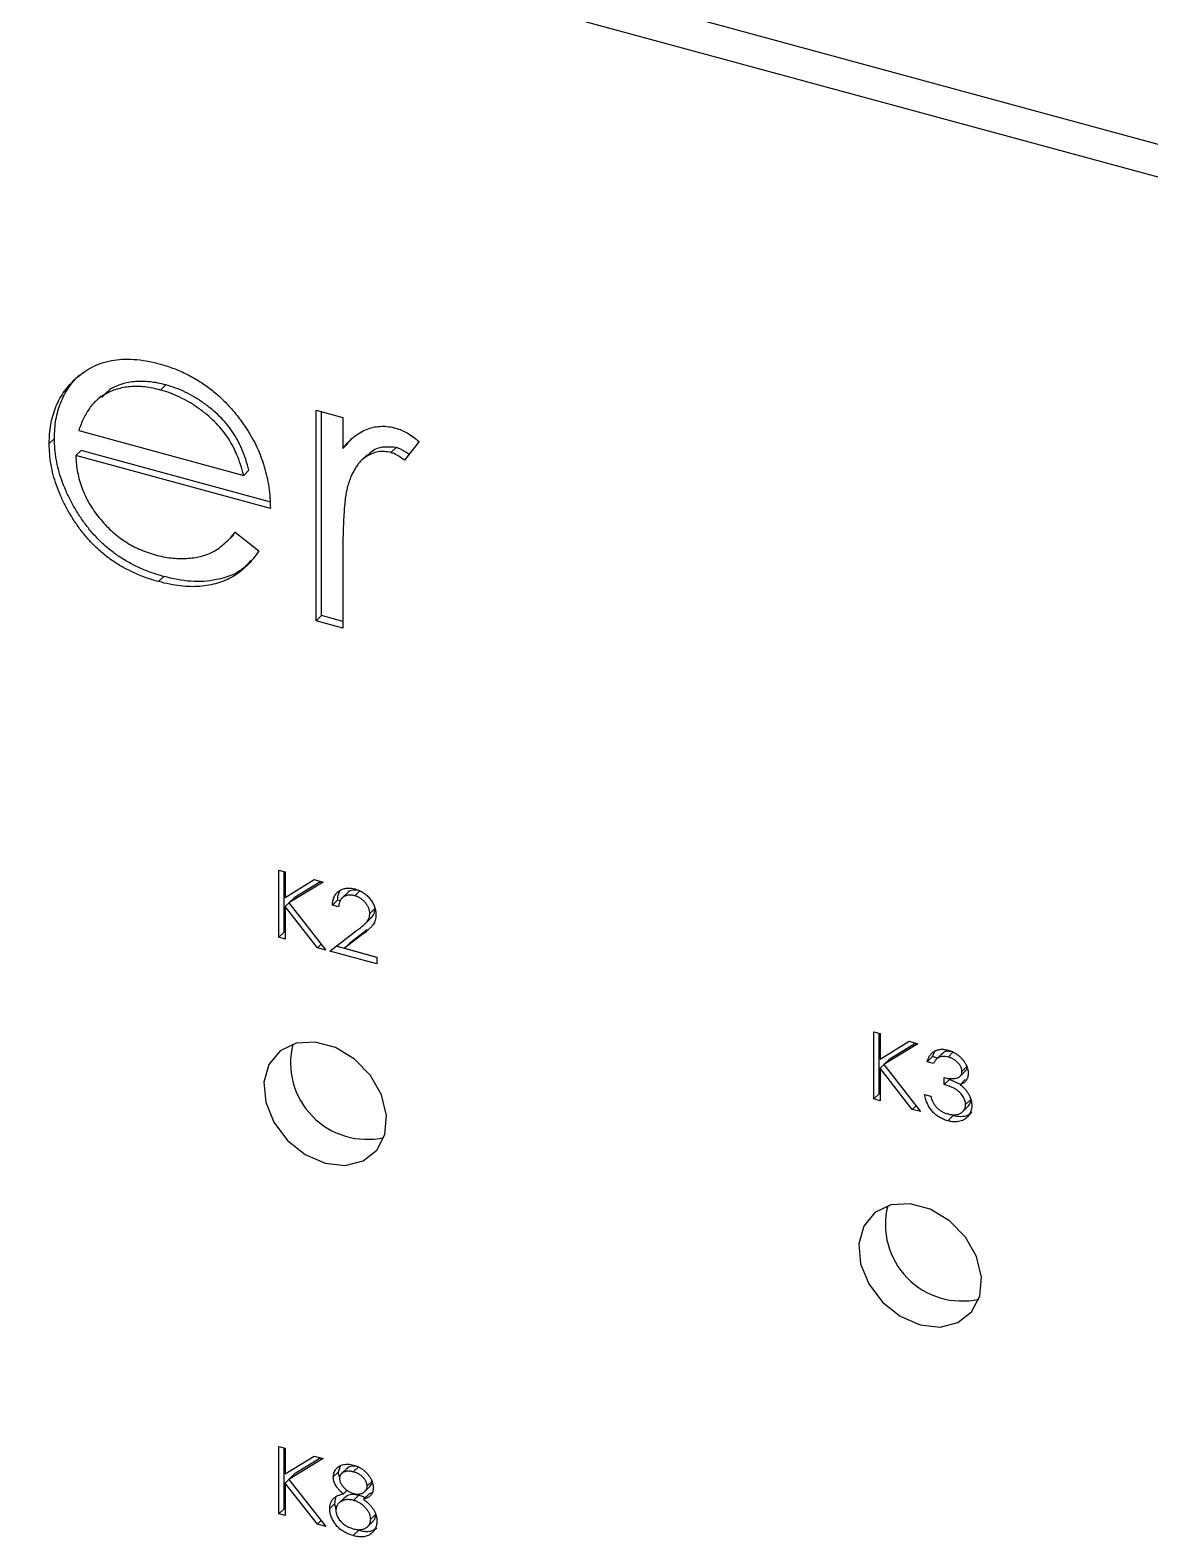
# Model space of a CAD drawing. Header units: millimetres. Extents: x 0 to 589, y 0 to 415.
# Drawn here: x 95.31 to 111.95, y 83.22 to 105.63 of the extents above; entities that cross this region are included whole.
import ezdxf

# ---------------------------------------------------------------- set-up
doc = ezdxf.new("R2010")
doc.units = ezdxf.units.MM

msp = doc.modelspace()

# ---------------------------------------------------------------- linework, layer by layer
at = {"color": 7, "linetype": 'Continuous', "lineweight": 25}
for p, q in [((175.258, 86.758), (49.965, 120.81)), ((174.869, 86.379), (49.576, 120.43)), ((96.362, 100.191), (96.265, 100.096)), ((96.489, 100.286), (96.369, 100.165)), ((96.489, 100.286), (96.412, 100.21)), ((97.322, 100.353), (97.244, 100.277)), ((99.557, 99.978), (99.954, 99.87)), ((99.557, 96.846), (99.557, 99.978)), ((99.635, 96.922), (99.635, 99.957)), ((99.954, 99.87), (99.954, 99.409)), ((95.666, 99.558), (95.589, 99.482)), ((96.027, 99.674), (98.48, 99.007)), ((100.032, 99.485), (99.954, 99.409)), ((101.088, 99.51), (100.87, 99.236)), ((96.063, 99.377), (95.985, 99.301)), ((98.877, 98.515), (95.985, 99.301)), ((98.864, 98.615), (96.063, 99.377)), ((100.316, 99.314), (100.219, 99.219)), ((100.745, 99.423), (100.667, 99.347)), ((98.558, 99.083), (98.48, 99.007)), ((98.313, 98.116), (98.356, 98.161)), ((98.354, 98.162), (98.707, 97.887)), ((98.229, 98.026), (98.327, 98.121)), ((99.954, 97.791), (99.954, 96.738)), ((97.292, 97.504), (97.214, 97.428)), ((99.635, 96.922), (99.557, 96.846)), ((99.954, 96.738), (99.557, 96.846)), ((99.954, 96.836), (99.635, 96.922)), ((99.005, 93.139), (99.098, 93.114)), ((99.005, 92.139), (99.005, 93.139)), ((99.083, 92.215), (99.083, 93.118)), ((99.098, 93.114), (99.098, 92.733)), ((99.098, 92.733), (99.528, 92.997)), ((99.528, 92.997), (99.66, 92.961)), ((99.66, 92.961), (99.153, 92.65)), ((99.628, 92.97), (99.231, 92.726)), ((100.033, 92.809), (99.935, 92.714)), ((100.209, 92.832), (100.131, 92.756)), ((99.176, 92.672), (99.098, 92.596)), ((99.098, 92.596), (99.098, 92.114)), ((99.576, 91.984), (99.098, 92.596)), ((99.231, 92.726), (99.153, 92.65)), ((99.153, 92.65), (99.7, 91.95)), ((99.176, 92.672), (99.176, 92.672)), ((99.877, 92.692), (99.799, 92.616)), ((99.892, 92.59), (99.799, 92.616)), ((99.918, 92.68), (99.877, 92.692)), ((100.432, 92.569), (100.355, 92.493)), ((100.28, 92.336), (100.377, 92.431)), ((99.083, 92.215), (99.005, 92.139)), ((99.098, 92.114), (99.005, 92.139)), ((99.098, 92.211), (99.083, 92.215)), ((99.759, 91.934), (100.159, 92.239)), ((100.238, 92.174), (99.98, 91.977)), ((100.316, 92.249), (100.058, 92.053)), ((100.316, 92.249), (100.238, 92.174)), ((99.632, 92.038), (99.576, 91.984)), ((99.7, 91.95), (99.576, 91.984)), ((100.46, 91.744), (99.759, 91.934)), ((100.46, 91.841), (99.853, 92.006)), ((100.058, 92.053), (99.98, 91.977)), ((99.98, 91.977), (100.46, 91.846)), ((100.46, 91.846), (100.46, 91.744)), ((107.849, 90.735), (107.942, 90.71)), ((107.849, 89.735), (107.849, 90.735)), ((107.927, 89.811), (107.927, 90.714)), ((107.942, 90.71), (107.942, 90.329)), ((107.942, 90.329), (108.372, 90.593)), ((108.504, 90.557), (107.997, 90.247)), ((108.472, 90.566), (108.075, 90.322)), ((108.372, 90.593), (108.504, 90.557)), ((108.075, 90.322), (107.997, 90.247)), ((108.721, 90.365), (108.643, 90.289)), ((108.721, 90.365), (108.756, 90.445)), ((108.797, 90.344), (108.721, 90.365)), ((108.871, 90.416), (108.773, 90.321)), ((109.029, 90.435), (108.952, 90.359)), ((108.02, 90.269), (107.942, 90.193)), ((107.942, 90.193), (107.942, 89.71)), ((108.421, 89.58), (107.942, 90.193)), ((107.997, 90.247), (108.544, 89.547)), ((108.02, 90.269), (108.02, 90.269)), ((108.736, 90.264), (108.643, 90.289)), ((109.121, 90.065), (109.218, 90.159)), ((109.237, 90.222), (109.159, 90.146)), ((108.895, 89.951), (108.895, 90.054)), ((108.972, 90.027), (108.895, 89.951)), ((109.135, 89.95), (108.972, 90.027)), ((109.209, 90.023), (109.131, 89.947)), ((107.927, 89.811), (107.849, 89.735)), ((107.942, 89.71), (107.849, 89.735)), ((107.942, 89.807), (107.927, 89.811)), ((108.476, 89.634), (108.421, 89.58)), ((108.604, 89.8), (108.696, 89.775)), ((109.161, 89.539), (109.258, 89.634)), ((109.29, 89.729), (109.212, 89.654)), ((108.544, 89.547), (108.421, 89.58)), ((109.025, 89.487), (108.948, 89.411)), ((99.005, 84.567), (99.098, 84.542)), ((99.005, 83.567), (99.005, 84.567)), ((99.083, 83.643), (99.083, 84.546)), ((99.098, 84.542), (99.098, 84.161)), ((99.098, 84.161), (99.528, 84.425)), ((99.66, 84.389), (99.153, 84.079)), ((99.628, 84.398), (99.231, 84.154)), ((99.528, 84.425), (99.66, 84.389)), ((99.89, 84.193), (99.917, 84.278)), ((100.022, 84.249), (99.924, 84.154)), ((100.187, 84.266), (100.109, 84.19)), ((99.176, 84.101), (99.098, 84.025)), ((99.098, 84.025), (99.098, 83.542)), ((99.576, 83.412), (99.098, 84.025)), ((99.231, 84.154), (99.153, 84.079)), ((99.153, 84.079), (99.7, 83.379)), ((99.176, 84.101), (99.176, 84.101)), ((99.89, 84.193), (99.812, 84.117)), ((100.393, 84.057), (100.315, 83.981)), ((99.983, 83.811), (99.885, 83.716)), ((100.017, 83.917), (99.963, 83.864)), ((100.193, 83.842), (100.115, 83.766)), ((100.339, 83.859), (100.261, 83.783)), ((100.27, 83.888), (100.367, 83.983)), ((100.396, 83.886), (100.339, 83.859)), ((99.083, 83.643), (99.005, 83.567)), ((99.098, 83.639), (99.083, 83.643)), ((99.837, 83.721), (99.759, 83.646)), ((99.855, 83.628), (99.837, 83.721)), ((99.098, 83.542), (99.005, 83.567)), ((99.632, 83.466), (99.576, 83.412)), ((99.7, 83.379), (99.576, 83.412)), ((100.315, 83.369), (100.412, 83.464)), ((100.446, 83.562), (100.368, 83.487)), ((100.186, 83.318), (100.108, 83.242))]:
    msp.add_line(p, q, dxfattribs=at)
at = {"color": 7, "linetype": 'Continuous', "lineweight": 25, "flags": 128}
for points in [[(99.693, 88.781), (99.99, 88.748), (100.255, 88.815), (100.458, 88.974), (100.579, 89.208), (100.604, 89.492), (100.53, 89.795), (100.366, 90.083), (100.128, 90.327), (99.844, 90.499), (99.543, 90.581), (99.258, 90.564), (99.021, 90.449), (98.856, 90.25), (98.782, 89.987), (98.807, 89.69), (98.928, 89.39), (99.132, 89.12), (99.396, 88.909), (99.693, 88.781)], [(108.537, 86.377), (108.834, 86.344), (109.099, 86.411), (109.302, 86.57), (109.423, 86.804), (109.448, 87.088), (109.374, 87.391), (109.21, 87.68), (108.972, 87.923), (108.688, 88.095), (108.387, 88.177), (108.102, 88.16), (107.865, 88.045), (107.7, 87.846), (107.627, 87.583), (107.651, 87.286), (107.772, 86.986), (107.976, 86.716), (108.241, 86.506), (108.537, 86.377)]]:
    msp.add_lwpolyline(points, dxfattribs=at)
at = {"color": 7, "linetype": 'Continuous', "lineweight": 25}
for centre in [(100.316, 90.274), (109.16, 87.87)]:
    msp.add_arc(centre, 1.139, 166, 282.6101, dxfattribs=at)
for points, knots in [([(95.961, 100.427), (96.001, 100.462), (96.08, 100.532), (96.213, 100.616), (96.357, 100.677), (96.511, 100.719), (96.676, 100.737), (96.849, 100.737), (97.033, 100.714), (97.159, 100.683), (97.224, 100.667)], [0, 0, 0, 0, 0.128835, 0.253589, 0.374643, 0.49534, 0.616325, 0.739759, 0.866842, 1, 1, 1, 1]), ([(97.224, 100.667), (97.29, 100.648), (97.42, 100.609), (97.61, 100.527), (97.789, 100.431), (97.958, 100.317), (98.117, 100.187), (98.265, 100.039), (98.403, 99.876), (98.484, 99.758), (98.525, 99.697)], [0, 0, 0, 0, 0.13204, 0.259033, 0.38188, 0.502258, 0.622752, 0.744743, 0.870109, 1, 1, 1, 1]), ([(95.589, 99.482), (95.59, 99.53), (95.593, 99.625), (95.609, 99.761), (95.639, 99.89), (95.68, 100.013), (95.732, 100.128), (95.796, 100.236), (95.872, 100.336), (95.931, 100.396), (95.961, 100.427)], [0, 0, 0, 0, 0.128045, 0.253768, 0.377428, 0.500551, 0.623296, 0.746578, 0.872348, 1, 1, 1, 1]), ([(95.666, 99.558), (95.668, 99.606), (95.67, 99.701), (95.687, 99.837), (95.717, 99.966), (95.757, 100.089), (95.81, 100.204), (95.874, 100.311), (95.95, 100.412), (96.009, 100.472), (96.038, 100.503)], [0, 0, 0, 0, 0.128045, 0.253768, 0.377428, 0.500551, 0.623296, 0.746578, 0.872348, 1, 1, 1, 1]), ([(97.322, 100.353), (97.282, 100.363), (97.204, 100.383), (97.089, 100.4), (96.978, 100.407), (96.871, 100.404), (96.769, 100.39), (96.67, 100.367), (96.577, 100.332), (96.519, 100.301), (96.489, 100.286)], [0, 0, 0, 0, 0.131092, 0.2591413, 0.3841618, 0.505992, 0.6290981, 0.7506691, 0.8740389, 1, 1, 1, 1]), ([(96.412, 100.21), (96.39, 100.197), (96.348, 100.171), (96.291, 100.122), (96.236, 100.068), (96.186, 100.004), (96.141, 99.932), (96.098, 99.854), (96.06, 99.767), (96.038, 99.706), (96.027, 99.674)], [0, 0, 0, 0, 0.109984, 0.22258, 0.3385, 0.458709, 0.585535, 0.717518, 0.854667, 1, 1, 1, 1]), ([(97.244, 100.277), (97.205, 100.287), (97.126, 100.307), (97.011, 100.324), (96.9, 100.331), (96.793, 100.329), (96.691, 100.314), (96.592, 100.291), (96.499, 100.256), (96.441, 100.225), (96.412, 100.21)], [0, 0, 0, 0, 0.131092, 0.2591413, 0.3841618, 0.505992, 0.6290981, 0.7506691, 0.8740389, 1, 1, 1, 1]), ([(98.48, 99.007), (98.465, 99.062), (98.437, 99.168), (98.379, 99.32), (98.313, 99.459), (98.235, 99.585), (98.147, 99.702), (98.045, 99.811), (97.931, 99.914), (97.805, 100.01), (97.672, 100.099), (97.532, 100.172), (97.389, 100.234), (97.293, 100.263), (97.244, 100.277)], [0, 0, 0, 0, 0.0962401, 0.1852313, 0.2675005, 0.3444004, 0.4195949, 0.4968906, 0.5766379, 0.6602679, 0.7453866, 0.8300403, 0.9144742, 1, 1, 1, 1]), ([(98.558, 99.083), (98.543, 99.138), (98.515, 99.244), (98.457, 99.396), (98.391, 99.535), (98.313, 99.66), (98.225, 99.778), (98.123, 99.887), (98.009, 99.99), (97.883, 100.086), (97.749, 100.175), (97.61, 100.248), (97.467, 100.31), (97.371, 100.339), (97.322, 100.353)], [0, 0, 0, 0, 0.0962401, 0.1852313, 0.2675005, 0.3444004, 0.4195949, 0.4968906, 0.5766379, 0.6602679, 0.7453866, 0.8300403, 0.9144742, 1, 1, 1, 1]), ([(99.954, 99.409), (99.983, 99.444), (100.039, 99.511), (100.132, 99.595), (100.228, 99.658), (100.326, 99.703), (100.428, 99.73), (100.53, 99.741), (100.636, 99.735), (100.707, 99.719), (100.742, 99.711)], [0, 0, 0, 0, 0.160059, 0.306112, 0.438367, 0.560541, 0.675317, 0.786114, 0.892842, 1, 1, 1, 1]), ([(100.742, 99.711), (100.77, 99.702), (100.827, 99.684), (100.913, 99.639), (101.001, 99.582), (101.058, 99.534), (101.088, 99.51)], [0, 0, 0, 0, 0.225278, 0.463523, 0.720324, 1, 1, 1, 1]), ([(97.214, 97.428), (97.152, 97.446), (97.031, 97.482), (96.855, 97.554), (96.689, 97.637), (96.533, 97.733), (96.388, 97.843), (96.253, 97.965), (96.129, 98.1), (96.017, 98.247), (95.917, 98.398), (95.829, 98.552), (95.755, 98.707), (95.695, 98.862), (95.646, 99.017), (95.613, 99.172), (95.593, 99.328), (95.59, 99.431), (95.589, 99.482)], [0, 0, 0, 0, 0.071579, 0.139629, 0.204797, 0.268135, 0.329814, 0.391301, 0.453434, 0.516552, 0.579631, 0.641119, 0.701294, 0.76081, 0.819932, 0.87892, 0.938983, 1, 1, 1, 1]), ([(97.292, 97.504), (97.23, 97.522), (97.109, 97.558), (96.932, 97.63), (96.766, 97.713), (96.611, 97.809), (96.466, 97.919), (96.331, 98.041), (96.206, 98.176), (96.095, 98.322), (95.995, 98.474), (95.907, 98.628), (95.833, 98.783), (95.773, 98.938), (95.724, 99.093), (95.69, 99.248), (95.671, 99.404), (95.668, 99.507), (95.666, 99.558)], [0, 0, 0, 0, 0.071579, 0.139629, 0.204797, 0.268135, 0.329814, 0.391301, 0.453434, 0.516552, 0.579631, 0.641119, 0.701294, 0.76081, 0.819932, 0.87892, 0.938983, 1, 1, 1, 1]), ([(98.525, 99.697), (98.553, 99.653), (98.609, 99.564), (98.679, 99.425), (98.739, 99.282), (98.788, 99.136), (98.827, 98.986), (98.855, 98.832), (98.872, 98.674), (98.875, 98.569), (98.877, 98.515)], [0, 0, 0, 0, 0.118522, 0.236255, 0.356174, 0.47725, 0.60154, 0.729618, 0.862158, 1, 1, 1, 1]), ([(95.985, 99.301), (95.987, 99.259), (95.991, 99.177), (96.009, 99.053), (96.037, 98.932), (96.077, 98.815), (96.125, 98.7), (96.183, 98.589), (96.253, 98.48), (96.331, 98.375), (96.418, 98.277), (96.509, 98.185), (96.606, 98.103), (96.709, 98.029), (96.816, 97.964), (96.928, 97.91), (97.044, 97.862), (97.124, 97.838), (97.164, 97.826)], [0, 0, 0, 0, 0.068385, 0.134476, 0.198391, 0.260753, 0.321829, 0.383037, 0.444653, 0.507398, 0.569825, 0.630778, 0.690929, 0.750945, 0.811049, 0.872331, 0.935004, 1, 1, 1, 1]), ([(100.667, 99.347), (100.635, 99.354), (100.57, 99.367), (100.475, 99.36), (100.382, 99.332), (100.309, 99.293), (100.252, 99.251), (100.211, 99.212), (100.174, 99.167), (100.139, 99.115), (100.106, 99.057), (100.076, 98.993), (100.048, 98.922), (100.033, 98.872), (100.025, 98.847)], [0, 0, 0, 0, 0.0938065, 0.1913381, 0.2951906, 0.4103123, 0.4719303, 0.5364252, 0.6031187, 0.6741177, 0.749332, 0.8282834, 0.9120398, 1, 1, 1, 1]), ([(100.745, 99.423), (100.65, 99.43), (100.475, 99.444), (100.363, 99.343), (100.312, 99.297)], [0, 0, 0, 0, 0.546036, 1, 1, 1, 1]), ([(100.87, 99.236), (100.851, 99.249), (100.815, 99.275), (100.762, 99.308), (100.713, 99.332), (100.682, 99.342), (100.667, 99.347)], [0, 0, 0, 0, 0.295139, 0.56023, 0.794983, 1, 1, 1, 1]), ([(100.948, 99.312), (100.929, 99.325), (100.892, 99.351), (100.839, 99.384), (100.791, 99.408), (100.759, 99.418), (100.745, 99.423)], [0, 0, 0, 0, 0.295139, 0.56023, 0.794983, 1, 1, 1, 1]), ([(100.025, 98.847), (100.019, 98.823), (100.006, 98.772), (99.993, 98.683), (99.98, 98.578), (99.971, 98.454), (99.963, 98.314), (99.958, 98.155), (99.954, 97.979), (99.954, 97.856), (99.954, 97.791)], [0, 0, 0, 0, 0.070855, 0.156938, 0.2586, 0.375891, 0.508166, 0.656238, 0.820177, 1, 1, 1, 1]), ([(97.164, 97.826), (97.204, 97.816), (97.283, 97.796), (97.4, 97.779), (97.515, 97.771), (97.628, 97.772), (97.736, 97.781), (97.836, 97.801), (97.928, 97.827), (98.014, 97.863), (98.098, 97.912), (98.18, 97.98), (98.269, 98.063), (98.325, 98.128), (98.354, 98.162)], [0, 0, 0, 0, 0.082592, 0.163879, 0.245659, 0.327726, 0.40861, 0.485749, 0.559169, 0.630268, 0.705306, 0.792065, 0.889796, 1, 1, 1, 1]), ([(98.707, 97.887), (98.679, 97.846), (98.624, 97.767), (98.53, 97.664), (98.431, 97.574), (98.324, 97.504), (98.211, 97.447), (98.091, 97.403), (97.964, 97.373), (97.83, 97.354), (97.689, 97.351), (97.538, 97.362), (97.379, 97.387), (97.27, 97.414), (97.214, 97.428)], [0, 0, 0, 0, 0.09337, 0.181661, 0.265874, 0.346355, 0.4246, 0.501903, 0.579992, 0.658443, 0.738672, 0.821894, 0.908801, 1, 1, 1, 1]), ([(98.582, 97.741), (98.552, 97.705), (98.428, 97.556), (98.113, 97.447), (97.698, 97.412), (97.427, 97.473), (97.292, 97.504)], [0, 0, 0, 0, 0.1099992, 0.4556477, 0.727664, 1, 1, 1, 1]), ([(99.799, 92.616), (99.8, 92.627), (99.801, 92.65), (99.806, 92.683), (99.814, 92.713), (99.826, 92.741), (99.839, 92.767), (99.856, 92.79), (99.876, 92.811), (99.898, 92.828), (99.923, 92.844), (99.949, 92.856), (99.977, 92.864), (100.006, 92.87), (100.036, 92.872), (100.068, 92.871), (100.101, 92.866), (100.124, 92.86), (100.136, 92.858)], [0, 0, 0, 0, 0.0687908, 0.1351033, 0.1989787, 0.2619043, 0.323495, 0.3851954, 0.4469692, 0.5097648, 0.5722506, 0.6334052, 0.6932512, 0.7525832, 0.8125793, 0.8732751, 0.9355499, 1, 1, 1, 1]), ([(99.877, 92.692), (99.877, 92.703), (99.879, 92.726), (99.884, 92.759), (99.892, 92.789), (99.901, 92.811), (99.906, 92.822), (99.908, 92.825)], [0, 0, 0, 0, 0.0687908, 0.1351033, 0.1989787, 0.2619043, 0.28, 0.28, 0.28, 0.28]), ([(100.131, 92.756), (100.123, 92.758), (100.107, 92.762), (100.084, 92.766), (100.061, 92.767), (100.04, 92.766), (100.02, 92.763), (100.001, 92.758), (99.983, 92.75), (99.966, 92.741), (99.95, 92.729), (99.937, 92.715), (99.925, 92.699), (99.914, 92.682), (99.906, 92.662), (99.899, 92.64), (99.894, 92.616), (99.892, 92.599), (99.892, 92.59)], [0, 0, 0, 0, 0.064439, 0.126547, 0.186887, 0.245878, 0.304041, 0.362191, 0.420976, 0.48066, 0.5406, 0.600689, 0.661936, 0.724443, 0.789038, 0.856314, 0.926352, 1, 1, 1, 1]), ([(100.209, 92.832), (100.174, 92.838), (100.105, 92.849), (100.04, 92.825), (100.023, 92.8), (100.023, 92.799)], [0, 0, 0, 0, 0.496995, 0.993012, 1, 1, 1, 1]), ([(100.355, 92.493), (100.354, 92.5), (100.354, 92.513), (100.351, 92.534), (100.346, 92.554), (100.339, 92.574), (100.329, 92.594), (100.318, 92.614), (100.305, 92.634), (100.29, 92.653), (100.273, 92.672), (100.256, 92.689), (100.237, 92.704), (100.218, 92.718), (100.197, 92.73), (100.176, 92.741), (100.154, 92.749), (100.138, 92.754), (100.131, 92.756)], [0, 0, 0, 0, 0.061965, 0.122122, 0.180988, 0.239933, 0.299906, 0.359989, 0.421776, 0.486576, 0.551535, 0.615018, 0.677259, 0.73973, 0.80305, 0.866495, 0.931973, 1, 1, 1, 1]), ([(100.136, 92.858), (100.147, 92.854), (100.169, 92.848), (100.202, 92.835), (100.232, 92.819), (100.262, 92.802), (100.289, 92.782), (100.315, 92.759), (100.339, 92.735), (100.361, 92.708), (100.381, 92.68), (100.399, 92.651), (100.414, 92.623), (100.426, 92.594), (100.435, 92.564), (100.442, 92.535), (100.446, 92.505), (100.447, 92.486), (100.447, 92.476)], [0, 0, 0, 0, 0.069475, 0.136517, 0.200789, 0.26383, 0.325735, 0.387291, 0.449509, 0.512968, 0.576275, 0.63758, 0.697903, 0.757172, 0.816599, 0.876653, 0.93729, 1, 1, 1, 1]), ([(100.366, 92.423), (100.37, 92.426), (100.393, 92.444), (100.423, 92.49), (100.429, 92.542), (100.432, 92.569)], [0, 0, 0, 0, 0.094574, 0.547645, 1, 1, 1, 1]), ([(100.159, 92.239), (100.169, 92.246), (100.188, 92.26), (100.214, 92.281), (100.238, 92.3), (100.259, 92.318), (100.278, 92.335), (100.294, 92.35), (100.307, 92.364), (100.321, 92.381), (100.334, 92.403), (100.346, 92.431), (100.353, 92.461), (100.354, 92.482), (100.355, 92.493)], [0, 0, 0, 0, 0.110803, 0.212829, 0.306101, 0.390647, 0.466924, 0.534481, 0.593587, 0.644557, 0.7362, 0.825024, 0.911986, 1, 1, 1, 1]), ([(100.447, 92.476), (100.447, 92.462), (100.446, 92.434), (100.437, 92.396), (100.424, 92.36), (100.408, 92.333), (100.392, 92.312), (100.378, 92.295), (100.361, 92.277), (100.341, 92.258), (100.319, 92.238), (100.295, 92.217), (100.267, 92.196), (100.248, 92.181), (100.238, 92.174)], [0, 0, 0, 0, 0.0987022, 0.1956723, 0.2924224, 0.3913425, 0.4444624, 0.5042288, 0.5703523, 0.6425458, 0.7222875, 0.8079211, 0.9004695, 1, 1, 1, 1]), ([(108.643, 90.289), (108.646, 90.298), (108.651, 90.317), (108.661, 90.342), (108.672, 90.366), (108.685, 90.387), (108.7, 90.406), (108.717, 90.422), (108.735, 90.437), (108.755, 90.449), (108.776, 90.459), (108.798, 90.466), (108.821, 90.471), (108.845, 90.474), (108.87, 90.475), (108.896, 90.473), (108.923, 90.469), (108.941, 90.464), (108.95, 90.462)], [0, 0, 0, 0, 0.072625, 0.141977, 0.208985, 0.273957, 0.336889, 0.398745, 0.460116, 0.520825, 0.580994, 0.640152, 0.698622, 0.757271, 0.816427, 0.876254, 0.937165, 1, 1, 1, 1]), ([(108.952, 90.359), (108.94, 90.362), (108.917, 90.367), (108.884, 90.369), (108.853, 90.367), (108.83, 90.36), (108.812, 90.352), (108.8, 90.344), (108.788, 90.335), (108.776, 90.324), (108.765, 90.312), (108.755, 90.297), (108.745, 90.281), (108.739, 90.27), (108.736, 90.264)], [0, 0, 0, 0, 0.122712, 0.239685, 0.351816, 0.463766, 0.520818, 0.579448, 0.640604, 0.705298, 0.773634, 0.844669, 0.920057, 1, 1, 1, 1]), ([(109.029, 90.435), (109.003, 90.44), (108.95, 90.449), (108.889, 90.436), (108.87, 90.41), (108.865, 90.403)], [0, 0, 0, 0, 0.420117, 0.838875, 1, 1, 1, 1]), ([(108.95, 90.462), (108.964, 90.458), (108.99, 90.45), (109.03, 90.432), (109.067, 90.411), (109.103, 90.385), (109.137, 90.357), (109.166, 90.326), (109.192, 90.293), (109.213, 90.258), (109.23, 90.223), (109.243, 90.188), (109.25, 90.153), (109.251, 90.131), (109.252, 90.12)], [0, 0, 0, 0, 0.090254, 0.17854, 0.266093, 0.354631, 0.441886, 0.525747, 0.608114, 0.690197, 0.770821, 0.848326, 0.924012, 1, 1, 1, 1]), ([(109.159, 90.146), (109.159, 90.151), (109.159, 90.161), (109.156, 90.177), (109.151, 90.193), (109.145, 90.209), (109.136, 90.225), (109.126, 90.241), (109.114, 90.257), (109.1, 90.272), (109.085, 90.287), (109.069, 90.301), (109.052, 90.314), (109.034, 90.325), (109.014, 90.336), (108.994, 90.345), (108.973, 90.353), (108.959, 90.357), (108.952, 90.359)], [0, 0, 0, 0, 0.055275, 0.109966, 0.163247, 0.218076, 0.273301, 0.330909, 0.390995, 0.454176, 0.518862, 0.583311, 0.648517, 0.715031, 0.782502, 0.852323, 0.924928, 1, 1, 1, 1]), ([(108.895, 90.054), (108.907, 90.051), (108.932, 90.044), (108.969, 90.039), (109.004, 90.037), (109.036, 90.038), (109.066, 90.043), (109.092, 90.05), (109.113, 90.06), (109.13, 90.073), (109.143, 90.088), (109.152, 90.106), (109.158, 90.125), (109.159, 90.139), (109.159, 90.146)], [0, 0, 0, 0, 0.1101656, 0.2157873, 0.3180274, 0.417574, 0.5116505, 0.5961621, 0.6729345, 0.7436696, 0.810677, 0.874059, 0.9366963, 1, 1, 1, 1]), ([(109.252, 90.12), (109.251, 90.11), (109.251, 90.089), (109.245, 90.06), (109.235, 90.035), (109.222, 90.011), (109.205, 89.991), (109.184, 89.973), (109.159, 89.958), (109.141, 89.951), (109.131, 89.947)], [0, 0, 0, 0, 0.128068, 0.250608, 0.37063, 0.490072, 0.610375, 0.734313, 0.863217, 1, 1, 1, 1]), ([(109.208, 90.15), (109.208, 90.151), (109.22, 90.156), (109.232, 90.182), (109.235, 90.208), (109.237, 90.222)], [0, 0, 0, 0, 0.018185, 0.509232, 1, 1, 1, 1]), ([(109.212, 89.654), (109.212, 89.663), (109.211, 89.682), (109.204, 89.711), (109.192, 89.74), (109.177, 89.77), (109.157, 89.798), (109.135, 89.825), (109.109, 89.849), (109.085, 89.867), (109.064, 89.881), (109.046, 89.891), (109.026, 89.901), (109.003, 89.911), (108.979, 89.921), (108.953, 89.932), (108.924, 89.942), (108.905, 89.948), (108.895, 89.951)], [0, 0, 0, 0, 0.066909, 0.133485, 0.201035, 0.271234, 0.34288, 0.413836, 0.485977, 0.56023, 0.599884, 0.644055, 0.691892, 0.744688, 0.801492, 0.862858, 0.929328, 1, 1, 1, 1]), ([(109.131, 89.947), (109.142, 89.939), (109.164, 89.923), (109.194, 89.895), (109.22, 89.865), (109.235, 89.843), (109.243, 89.831)], [0, 0, 0, 0, 0.2538796, 0.5030089, 0.7502911, 1, 1, 1, 1]), ([(108.948, 89.411), (108.937, 89.415), (108.915, 89.421), (108.883, 89.433), (108.853, 89.447), (108.824, 89.463), (108.796, 89.481), (108.77, 89.501), (108.745, 89.523), (108.721, 89.547), (108.7, 89.573), (108.68, 89.601), (108.662, 89.63), (108.646, 89.661), (108.632, 89.693), (108.621, 89.727), (108.611, 89.763), (108.606, 89.787), (108.604, 89.8)], [0, 0, 0, 0, 0.065541, 0.128963, 0.190377, 0.250092, 0.308548, 0.366398, 0.424542, 0.48317, 0.542243, 0.601739, 0.662506, 0.724856, 0.789128, 0.856346, 0.926295, 1, 1, 1, 1]), ([(108.696, 89.775), (108.699, 89.766), (108.703, 89.75), (108.711, 89.726), (108.72, 89.704), (108.73, 89.683), (108.74, 89.664), (108.752, 89.646), (108.764, 89.629), (108.773, 89.619), (108.777, 89.614)], [0, 0, 0, 0, 0.14977, 0.291316, 0.425966, 0.55216, 0.671527, 0.786122, 0.895325, 1, 1, 1, 1]), ([(109.305, 89.637), (109.304, 89.623), (109.303, 89.595), (109.294, 89.557), (109.279, 89.52), (109.258, 89.487), (109.233, 89.458), (109.203, 89.434), (109.168, 89.416), (109.13, 89.403), (109.088, 89.396), (109.043, 89.395), (108.996, 89.399), (108.964, 89.407), (108.948, 89.411)], [0, 0, 0, 0, 0.0796483, 0.1589217, 0.2396195, 0.3226094, 0.4060346, 0.4876021, 0.5696846, 0.6530361, 0.7374357, 0.8224778, 0.9097477, 1, 1, 1, 1]), ([(108.949, 89.513), (108.959, 89.511), (108.978, 89.506), (109.005, 89.502), (109.032, 89.499), (109.056, 89.5), (109.079, 89.502), (109.101, 89.507), (109.121, 89.515), (109.14, 89.524), (109.157, 89.536), (109.172, 89.549), (109.184, 89.563), (109.194, 89.579), (109.202, 89.595), (109.208, 89.614), (109.212, 89.633), (109.212, 89.647), (109.212, 89.654)], [0, 0, 0, 0, 0.076072, 0.148752, 0.218403, 0.28576, 0.350598, 0.414964, 0.478069, 0.541761, 0.60435, 0.664075, 0.721464, 0.777587, 0.832644, 0.887844, 0.94346, 1, 1, 1, 1]), ([(109.243, 89.831), (109.248, 89.823), (109.258, 89.808), (109.27, 89.783), (109.281, 89.759), (109.29, 89.735), (109.296, 89.71), (109.301, 89.686), (109.304, 89.661), (109.304, 89.645), (109.305, 89.637)], [0, 0, 0, 0, 0.128136, 0.254173, 0.378112, 0.501712, 0.623986, 0.747096, 0.872875, 1, 1, 1, 1]), ([(109.245, 89.628), (109.255, 89.636), (109.284, 89.661), (109.287, 89.702), (109.29, 89.729)], [0, 0, 0, 0, 0.3521884, 1, 1, 1, 1]), ([(108.777, 89.614), (108.783, 89.608), (108.794, 89.597), (108.813, 89.581), (108.833, 89.566), (108.854, 89.553), (108.876, 89.54), (108.9, 89.53), (108.924, 89.521), (108.941, 89.516), (108.949, 89.513)], [0, 0, 0, 0, 0.118271, 0.236178, 0.355663, 0.475904, 0.600127, 0.728608, 0.861313, 1, 1, 1, 1]), ([(109.304, 89.543), (109.288, 89.525), (109.248, 89.482), (109.144, 89.465), (109.065, 89.48), (109.025, 89.487)], [0, 0, 0, 0, 0.263116, 0.631321, 1, 1, 1, 1]), ([(99.812, 84.117), (99.813, 84.128), (99.814, 84.149), (99.822, 84.179), (99.834, 84.206), (99.852, 84.232), (99.873, 84.255), (99.899, 84.274), (99.929, 84.289), (99.962, 84.299), (99.998, 84.304), (100.036, 84.305), (100.075, 84.301), (100.101, 84.295), (100.115, 84.292)], [0, 0, 0, 0, 0.074058, 0.14887, 0.226668, 0.307735, 0.391157, 0.473929, 0.557928, 0.644989, 0.733364, 0.821092, 0.909287, 1, 1, 1, 1]), ([(100.187, 84.266), (100.16, 84.272), (100.107, 84.282), (100.045, 84.269), (100.021, 84.245), (100.014, 84.237)], [0, 0, 0, 0, 0.408204, 0.815338, 1, 1, 1, 1]), ([(100.115, 84.292), (100.128, 84.288), (100.154, 84.28), (100.192, 84.263), (100.228, 84.241), (100.263, 84.217), (100.295, 84.189), (100.323, 84.158), (100.349, 84.126), (100.369, 84.091), (100.386, 84.056), (100.398, 84.021), (100.406, 83.986), (100.407, 83.964), (100.408, 83.953)], [0, 0, 0, 0, 0.08941, 0.176306, 0.262626, 0.349446, 0.435498, 0.518928, 0.601355, 0.684256, 0.765807, 0.844877, 0.92228, 1, 1, 1, 1]), ([(99.963, 83.864), (99.951, 83.874), (99.928, 83.892), (99.897, 83.923), (99.871, 83.955), (99.849, 83.987), (99.833, 84.02), (99.821, 84.053), (99.813, 84.086), (99.813, 84.107), (99.812, 84.117)], [0, 0, 0, 0, 0.1458601, 0.2824259, 0.4108504, 0.5350294, 0.6547011, 0.7701334, 0.8845558, 1, 1, 1, 1]), ([(99.909, 84.107), (99.905, 84.115), (99.892, 84.144), (99.891, 84.173), (99.89, 84.193)], [0, 0, 0, 0, 0.291652, 1, 1, 1, 1]), ([(100.109, 84.19), (100.102, 84.192), (100.088, 84.196), (100.067, 84.199), (100.048, 84.201), (100.029, 84.201), (100.011, 84.199), (99.994, 84.196), (99.978, 84.191), (99.963, 84.184), (99.949, 84.176), (99.937, 84.167), (99.927, 84.157), (99.919, 84.146), (99.913, 84.134), (99.908, 84.12), (99.905, 84.106), (99.905, 84.096), (99.905, 84.091)], [0, 0, 0, 0, 0.075243, 0.147209, 0.216447, 0.284025, 0.350655, 0.415031, 0.47963, 0.544652, 0.608044, 0.667828, 0.725114, 0.780992, 0.835527, 0.889438, 0.944072, 1, 1, 1, 1]), ([(99.905, 84.091), (99.905, 84.085), (99.905, 84.075), (99.909, 84.059), (99.913, 84.043), (99.92, 84.026), (99.929, 84.01), (99.94, 83.993), (99.953, 83.976), (99.967, 83.959), (99.983, 83.943), (100, 83.928), (100.017, 83.915), (100.035, 83.903), (100.054, 83.892), (100.073, 83.883), (100.093, 83.875), (100.106, 83.871), (100.113, 83.869)], [0, 0, 0, 0, 0.054564, 0.107826, 0.161924, 0.21751, 0.274498, 0.334815, 0.397555, 0.464755, 0.532901, 0.600097, 0.665354, 0.731084, 0.796883, 0.863292, 0.930831, 1, 1, 1, 1]), ([(100.315, 83.981), (100.315, 83.986), (100.314, 83.995), (100.312, 84.01), (100.308, 84.025), (100.302, 84.04), (100.294, 84.055), (100.285, 84.07), (100.275, 84.085), (100.262, 84.101), (100.249, 84.116), (100.233, 84.13), (100.216, 84.143), (100.198, 84.155), (100.178, 84.165), (100.156, 84.175), (100.133, 84.183), (100.118, 84.188), (100.109, 84.19)], [0, 0, 0, 0, 0.050902, 0.101034, 0.151084, 0.203062, 0.256248, 0.310847, 0.368769, 0.430015, 0.49252, 0.556049, 0.621996, 0.690192, 0.761385, 0.836356, 0.915487, 1, 1, 1, 1]), ([(100.355, 83.976), (100.363, 83.984), (100.386, 84.004), (100.39, 84.037), (100.393, 84.057)], [0, 0, 0, 0, 0.381207, 1, 1, 1, 1]), ([(99.759, 83.646), (99.76, 83.652), (99.76, 83.666), (99.762, 83.686), (99.766, 83.705), (99.771, 83.723), (99.778, 83.74), (99.786, 83.756), (99.796, 83.771), (99.807, 83.786), (99.82, 83.799), (99.835, 83.811), (99.852, 83.823), (99.87, 83.833), (99.891, 83.842), (99.913, 83.851), (99.937, 83.858), (99.954, 83.862), (99.963, 83.864)], [0, 0, 0, 0, 0.058854, 0.116315, 0.172675, 0.22878, 0.28458, 0.340257, 0.39663, 0.453507, 0.512318, 0.572648, 0.636022, 0.702363, 0.771483, 0.844184, 0.92007, 1, 1, 1, 1]), ([(99.837, 83.721), (99.837, 83.728), (99.838, 83.742), (99.84, 83.762), (99.844, 83.781), (99.849, 83.799), (99.853, 83.809), (99.855, 83.815)], [0, 0, 0, 0, 0.0588536, 0.1163155, 0.1726748, 0.2287804, 0.28, 0.28, 0.28, 0.28]), ([(100.193, 83.842), (100.157, 83.848), (100.086, 83.861), (100.009, 83.838), (99.983, 83.807), (99.976, 83.799)], [0, 0, 0, 0, 0.428828, 0.857001, 1, 1, 1, 1]), ([(100.113, 83.869), (100.122, 83.867), (100.139, 83.862), (100.165, 83.86), (100.19, 83.861), (100.214, 83.864), (100.237, 83.87), (100.257, 83.88), (100.274, 83.892), (100.289, 83.907), (100.3, 83.924), (100.309, 83.942), (100.314, 83.961), (100.315, 83.974), (100.315, 83.981)], [0, 0, 0, 0, 0.08969, 0.178494, 0.266838, 0.356558, 0.445334, 0.530806, 0.614076, 0.697707, 0.779142, 0.855354, 0.928557, 1, 1, 1, 1]), ([(100.281, 83.803), (100.279, 83.805), (100.252, 83.825), (100.221, 83.834), (100.193, 83.842)], [0, 0, 0, 0, 0.100685, 1, 1, 1, 1]), ([(100.408, 83.953), (100.407, 83.942), (100.406, 83.921), (100.399, 83.892), (100.388, 83.866), (100.371, 83.843), (100.351, 83.823), (100.325, 83.806), (100.295, 83.793), (100.273, 83.786), (100.261, 83.783)], [0, 0, 0, 0, 0.121904, 0.239413, 0.35541, 0.472091, 0.592859, 0.718703, 0.854892, 1, 1, 1, 1]), ([(100.108, 83.242), (100.095, 83.246), (100.068, 83.254), (100.028, 83.269), (99.992, 83.287), (99.958, 83.306), (99.926, 83.328), (99.897, 83.353), (99.871, 83.38), (99.848, 83.409), (99.827, 83.439), (99.809, 83.469), (99.794, 83.499), (99.781, 83.528), (99.771, 83.558), (99.764, 83.587), (99.76, 83.617), (99.76, 83.636), (99.759, 83.646)], [0, 0, 0, 0, 0.078556, 0.152863, 0.22356, 0.290375, 0.355403, 0.418291, 0.480389, 0.543073, 0.604924, 0.664398, 0.721943, 0.778375, 0.83383, 0.888861, 0.944089, 1, 1, 1, 1]), ([(100.115, 83.766), (100.106, 83.768), (100.088, 83.773), (100.062, 83.776), (100.037, 83.778), (100.012, 83.778), (99.989, 83.774), (99.967, 83.769), (99.947, 83.761), (99.927, 83.751), (99.91, 83.739), (99.894, 83.726), (99.881, 83.711), (99.871, 83.695), (99.862, 83.678), (99.856, 83.659), (99.853, 83.639), (99.852, 83.624), (99.852, 83.617)], [0, 0, 0, 0, 0.071269, 0.139812, 0.206497, 0.271535, 0.336082, 0.400528, 0.464984, 0.53005, 0.594423, 0.655583, 0.714849, 0.772115, 0.828999, 0.885122, 0.942079, 1, 1, 1, 1]), ([(99.852, 83.617), (99.852, 83.608), (99.853, 83.59), (99.859, 83.562), (99.87, 83.534), (99.884, 83.506), (99.901, 83.478), (99.923, 83.452), (99.947, 83.428), (99.975, 83.406), (100.005, 83.386), (100.038, 83.37), (100.073, 83.355), (100.097, 83.348), (100.109, 83.344)], [0, 0, 0, 0, 0.0748982, 0.1485963, 0.2244712, 0.3023227, 0.3819186, 0.4611487, 0.5424171, 0.6267161, 0.7145968, 0.8049029, 0.9001273, 1, 1, 1, 1]), ([(100.368, 83.487), (100.368, 83.493), (100.367, 83.507), (100.364, 83.528), (100.358, 83.549), (100.35, 83.57), (100.339, 83.591), (100.326, 83.612), (100.311, 83.633), (100.294, 83.653), (100.275, 83.673), (100.255, 83.692), (100.234, 83.709), (100.212, 83.724), (100.189, 83.737), (100.166, 83.748), (100.141, 83.758), (100.124, 83.763), (100.115, 83.766)], [0, 0, 0, 0, 0.057339, 0.113063, 0.169181, 0.225775, 0.283826, 0.343454, 0.405907, 0.471392, 0.538003, 0.603064, 0.667602, 0.732225, 0.797005, 0.863048, 0.930357, 1, 1, 1, 1]), ([(100.261, 83.783), (100.269, 83.777), (100.286, 83.764), (100.309, 83.744), (100.331, 83.724), (100.351, 83.704), (100.369, 83.685), (100.385, 83.665), (100.4, 83.645), (100.413, 83.625), (100.424, 83.606), (100.434, 83.586), (100.442, 83.566), (100.449, 83.545), (100.454, 83.525), (100.458, 83.504), (100.46, 83.484), (100.46, 83.47), (100.46, 83.463)], [0, 0, 0, 0, 0.0795248, 0.1551, 0.2272198, 0.2959105, 0.3620559, 0.4255201, 0.4858127, 0.5444947, 0.6014596, 0.6578406, 0.7139745, 0.769468, 0.82613, 0.8828854, 0.9407009, 1, 1, 1, 1]), ([(100.109, 83.344), (100.119, 83.342), (100.138, 83.337), (100.165, 83.333), (100.191, 83.33), (100.216, 83.331), (100.239, 83.333), (100.26, 83.339), (100.28, 83.346), (100.298, 83.356), (100.314, 83.368), (100.328, 83.381), (100.341, 83.395), (100.351, 83.411), (100.358, 83.428), (100.364, 83.446), (100.367, 83.466), (100.368, 83.48), (100.368, 83.487)], [0, 0, 0, 0, 0.076559, 0.149161, 0.218827, 0.285567, 0.350313, 0.414125, 0.477179, 0.540368, 0.602202, 0.662034, 0.719934, 0.775907, 0.831115, 0.886667, 0.942552, 1, 1, 1, 1]), ([(100.46, 83.353), (100.452, 83.347), (100.436, 83.334), (100.408, 83.319), (100.377, 83.308), (100.344, 83.302), (100.308, 83.299), (100.27, 83.301), (100.229, 83.307), (100.201, 83.314), (100.186, 83.318)], [0, 0, 0, 0, 0.119283, 0.237093, 0.354796, 0.474576, 0.59746, 0.724926, 0.858883, 1, 1, 1, 1]), ([(100.46, 83.463), (100.46, 83.454), (100.46, 83.435), (100.456, 83.408), (100.45, 83.382), (100.441, 83.358), (100.43, 83.335), (100.417, 83.314), (100.401, 83.294), (100.389, 83.283), (100.382, 83.277)], [0, 0, 0, 0, 0.1281582, 0.2536731, 0.3773253, 0.4993846, 0.6229184, 0.7458394, 0.8713953, 1, 1, 1, 1]), ([(100.4, 83.457), (100.411, 83.467), (100.439, 83.493), (100.443, 83.536), (100.446, 83.562)], [0, 0, 0, 0, 0.3781431, 1, 1, 1, 1]), ([(100.382, 83.277), (100.374, 83.271), (100.358, 83.258), (100.33, 83.243), (100.299, 83.232), (100.266, 83.226), (100.23, 83.224), (100.192, 83.225), (100.151, 83.231), (100.123, 83.238), (100.108, 83.242)], [0, 0, 0, 0, 0.119283, 0.237093, 0.354796, 0.474576, 0.59746, 0.724926, 0.858883, 1, 1, 1, 1])]:
    msp.add_open_spline(points, degree=3, knots=knots, dxfattribs=at)

doc.saveas('drawing.dxf')
